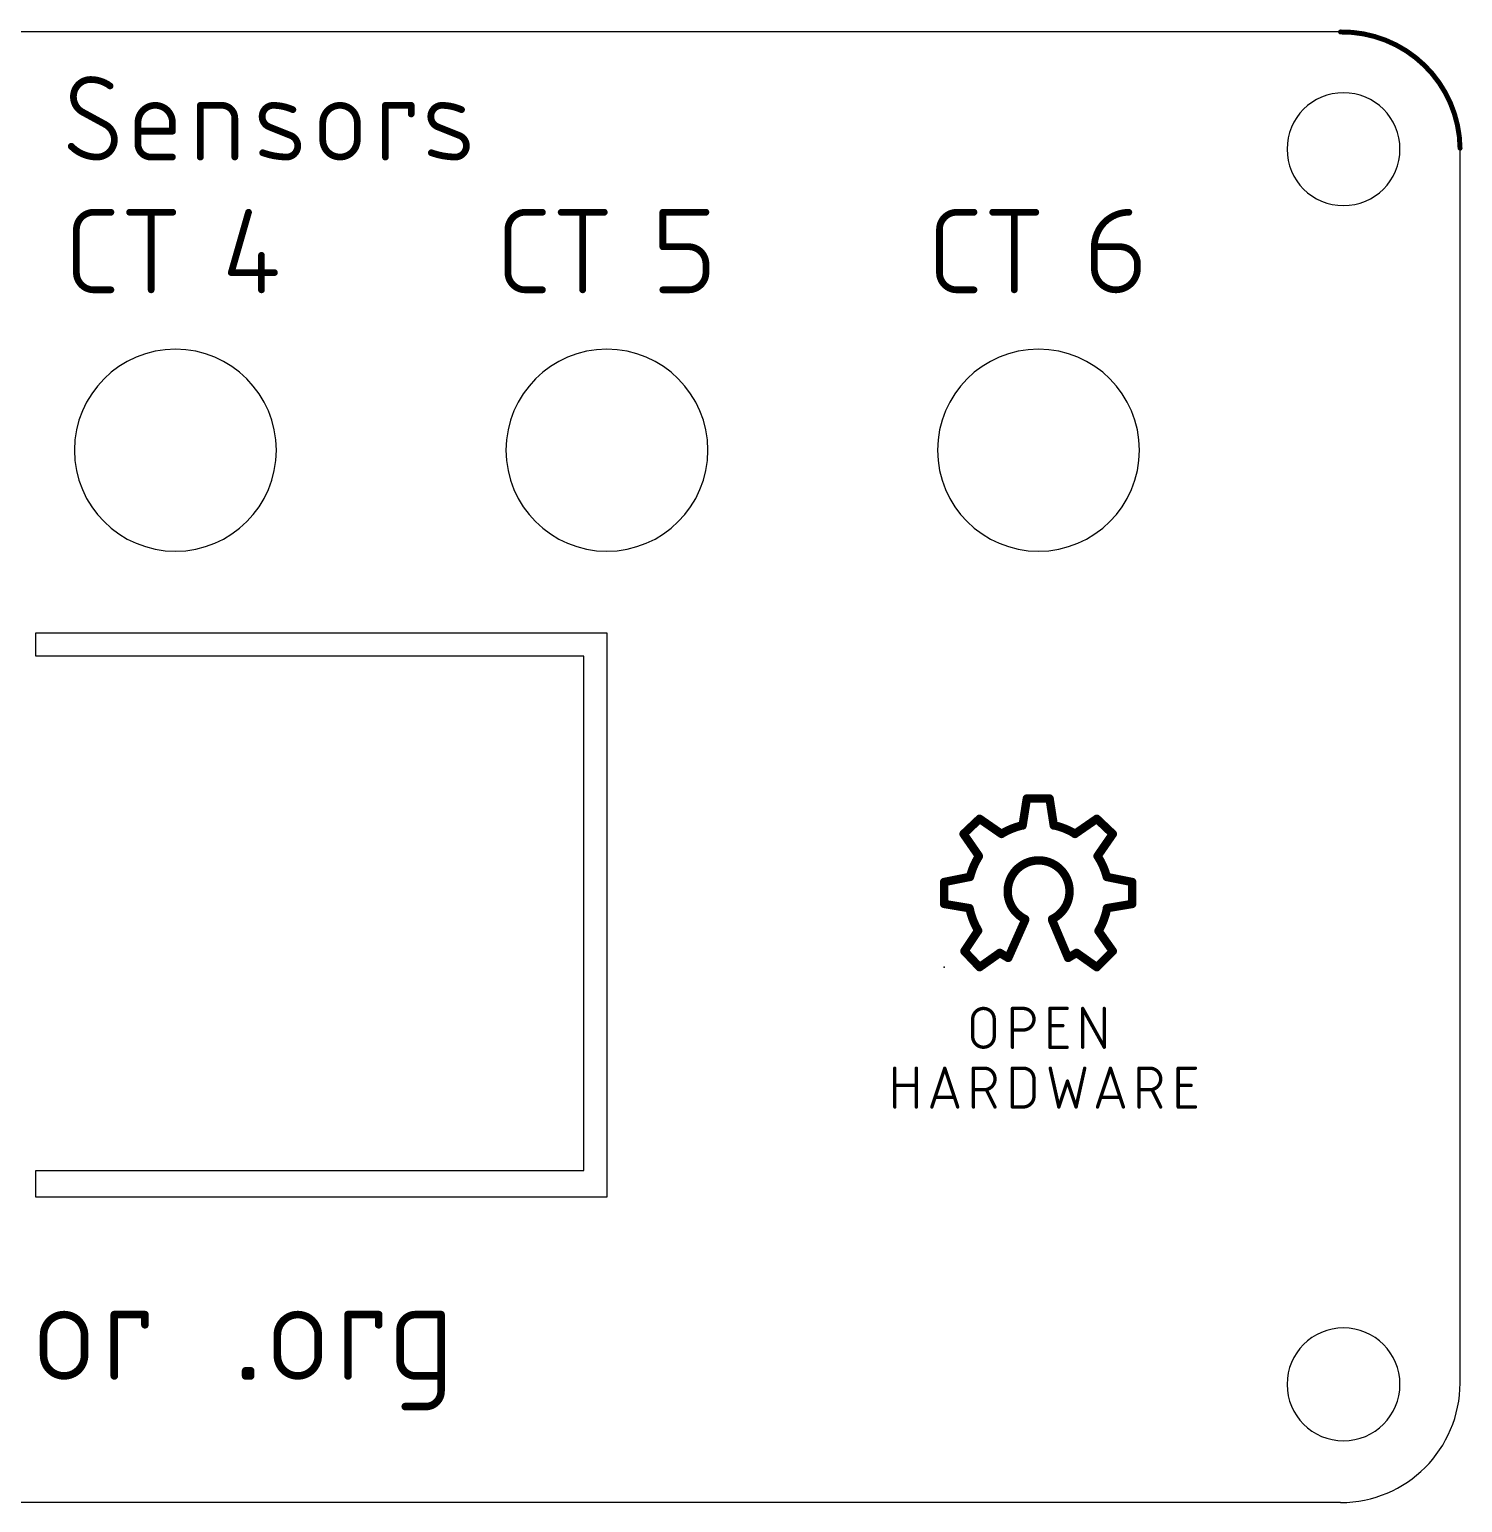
# Model space of a CAD drawing. Extents: x 0 to 91.5, y 0 to 44.4.
# Drawn here: x 48.3 to 91.48, y 0 to 44.38 of the extents above; entities that cross this region are included whole.
import ezdxf

# ---------------------------------------------------------------- set-up
doc = ezdxf.new("R2010")
doc.units = 0
for name, color, linetype in [('158', 253, 'CONTINUOUS'), ('20', 31, 'CONTINUOUS'), ('21', 253, 'CONTINUOUS'), ('23', 53, 'CONTINUOUS')]:
    doc.layers.add(name, color=color, linetype=linetype)

msp = doc.modelspace()

# ---------------------------------------------------------------- linework, layer by layer
at = {"layer": '158'}
for points, const_width in [([(49.9614, 5.046, 1), (48.7297, 5.046)], 0.2286), ([(50.9156, 5.6619, 1), (50.8013, 5.6619)], 0.1143), ([(50.8585, 5.7191, 1), (50.8585, 5.6048)], 0.1143), ([(51.8394, 5.6619, 1), (51.7251, 5.6619)], 0.1143), ([(51.7823, 5.6048, 1), (51.7823, 5.7191)], 0.1143), ([(51.7251, 5.354, 1), (51.8394, 5.354)], 0.1143), ([(48.7868, 5.046, 1), (48.6725, 5.046)], 0.1143), ([(48.6725, 5.046, 1), (48.7868, 5.046)], 0.1143), ([(50.0185, 5.046, 1), (49.9042, 5.046)], 0.1143), ([(49.9042, 5.046, 1), (50.0185, 5.046)], 0.1143), ([(48.7868, 4.4302, 1), (48.6725, 4.4302)], 0.1143), ([(48.6725, 4.4302, 1), (48.7868, 4.4302)], 0.1143), ([(48.7297, 4.4302, 1), (49.9614, 4.4302)], 0.2286), ([(50.0185, 4.4302, 1), (49.9042, 4.4302)], 0.1143), ([(49.9042, 4.4302, 1), (50.0185, 4.4302)], 0.1143), ([(50.8013, 3.8143, 1), (50.9156, 3.8143)], 0.1143)]:
    msp.add_lwpolyline(points, format="xyb", dxfattribs=dict(at, const_width=const_width))
at = {"layer": '158', "const_width": 0.2286}
for points in [[(50.8585, 3.8143), (50.8585, 5.6619)], [(50.8585, 5.6619), (51.7823, 5.6619)], [(51.7823, 5.6619), (51.7823, 5.354)], [(48.7297, 4.4302), (48.7297, 5.046)], [(49.9614, 5.046), (49.9614, 4.4302)]]:
    msp.add_lwpolyline(points, dxfattribs=at)
at = {"layer": '20'}
for points, const_width in [([(91.4, 40.8, 0.4142), (87.8, 44.3)], 0.15), ([(87.7995, 44.3375, 1), (87.8005, 44.2625)], 0.075), ([(50.1473, 42.8684, 0.4142), (49.6281, 42.3491)], 0.2032), ([(50.7315, 42.6737, 0.1623), (50.1473, 42.8684)], 0.2032), ([(50.1473, 42.9192, 1), (50.1473, 42.8176)], 0.1016), ([(50.1473, 42.8176, 1), (50.1473, 42.9192)], 0.1016), ([(50.7011, 42.633, 1), (50.762, 42.7143)], 0.1016), ([(49.6281, 42.3491, 0.2656), (49.8877, 41.8947)], 0.2032), ([(49.6789, 42.3491, 1), (49.5773, 42.3491)], 0.1016), ([(49.5773, 42.3491, 1), (49.6789, 42.3491)], 0.1016), ([(52.6106, 41.5702, 1), (51.5721, 41.5702)], 0.2032), ([(53.5019, 42.0895, 1), (53.4003, 42.0895)], 0.1016), ([(53.4511, 42.1403, 1), (53.4511, 42.0387)], 0.1016), ([(54.4897, 41.7, 0.4142), (54.1003, 42.0895)], 0.2032), ([(54.1003, 42.1403, 1), (54.1003, 42.0387)], 0.1016), ([(54.1003, 42.0387, 1), (54.1003, 42.1403)], 0.1016), ([(55.6548, 42.0895, 0.8318), (55.525, 41.4404)], 0.2032), ([(56.239, 41.9596, 0.1026), (55.6548, 42.0895)], 0.2032), ([(55.6555, 42.1403, 1), (55.6541, 42.0387)], 0.1016), ([(55.6541, 42.0387, 1), (55.6555, 42.1403)], 0.1016), ([(58.1783, 41.5702, 1), (57.1397, 41.5702)], 0.2032), ([(59.076, 42.0895, 1), (58.9744, 42.0895)], 0.1016), ([(59.0252, 42.1403, 1), (59.0252, 42.0387)], 0.1016), ([(59.8549, 42.0895, 1), (59.7533, 42.0895)], 0.1016), ([(59.8041, 42.0387, 1), (59.8041, 42.1403)], 0.1016), ([(60.7353, 42.0895, 0.8318), (60.6055, 41.4404)], 0.2032), ([(60.736, 42.1403, 1), (60.7345, 42.0387)], 0.1016), ([(61.3195, 41.9596, 0.1026), (60.7353, 42.0895)], 0.2032), ([(60.7345, 42.0387, 1), (60.736, 42.1403)], 0.1016), ([(49.912, 41.9393, 1), (49.8634, 41.8501)], 0.1016), ([(49.8619, 41.851, 1), (49.9135, 41.9385)], 0.1016), ([(54.5405, 41.7, 1), (54.4389, 41.7)], 0.1016), ([(54.4389, 41.7, 1), (54.5405, 41.7)], 0.1016), ([(56.2181, 41.9133, 1), (56.2598, 42.006)], 0.1016), ([(59.7533, 41.8298, 1), (59.8549, 41.8298)], 0.1016), ([(61.2986, 41.9133, 1), (61.3403, 42.006)], 0.1016), ([(50.8614, 41.0509, 0.2656), (50.6017, 41.5053)], 0.2032), ([(50.6275, 41.549, 1), (50.5759, 41.4615)], 0.1016), ([(50.5774, 41.4607, 1), (50.626, 41.5499)], 0.1016), ([(51.6229, 41.5702, 1), (51.5213, 41.5702)], 0.1016), ([(51.5213, 41.5702, 1), (51.6229, 41.5702)], 0.1016), ([(51.5721, 41.3613, 1), (51.5721, 41.2597)], 0.1016), ([(52.6614, 41.5702, 1), (52.5598, 41.5702)], 0.1016), ([(52.5598, 41.5702, 1), (52.6614, 41.5702)], 0.1016), ([(52.5598, 41.3105, 1), (52.6614, 41.3105)], 0.1016), ([(52.6106, 41.2597, 1), (52.6106, 41.3613)], 0.1016), ([(55.5438, 41.4875, 1), (55.5061, 41.3932)], 0.1016), ([(55.5061, 41.3932, 1), (55.5438, 41.4875)], 0.1016), ([(56.0442, 40.5316, 0.8318), (56.1741, 41.1807)], 0.2032), ([(56.1929, 41.2279, 1), (56.1552, 41.1335)], 0.1016), ([(56.1552, 41.1335, 1), (56.1929, 41.2279)], 0.1016), ([(57.1905, 41.5702, 1), (57.0889, 41.5702)], 0.1016), ([(57.0889, 41.5702, 1), (57.1905, 41.5702)], 0.1016), ([(58.2291, 41.5702, 1), (58.1275, 41.5702)], 0.1016), ([(58.1275, 41.5702, 1), (58.2291, 41.5702)], 0.1016), ([(60.6243, 41.4875, 1), (60.5866, 41.3932)], 0.1016), ([(60.5866, 41.3932, 1), (60.6243, 41.4875)], 0.1016), ([(61.1247, 40.5316, 0.8318), (61.2546, 41.1807)], 0.2032), ([(61.2734, 41.2279, 1), (61.2357, 41.1335)], 0.1016), ([(61.2357, 41.1335, 1), (61.2734, 41.2279)], 0.1016), ([(49.5631, 40.8562, 0.2), (50.3421, 40.5316)], 0.2032), ([(49.5992, 40.8919, 1), (49.5271, 40.8204)], 0.1016), ([(50.3421, 40.5316, 0.4142), (50.8614, 41.0509)], 0.2032), ([(50.9122, 41.0509, 1), (50.8106, 41.0509)], 0.1016), ([(50.8106, 41.0509, 1), (50.9122, 41.0509)], 0.1016), ([(51.5721, 40.9211, 0.4142), (51.9615, 40.5316)], 0.2032), ([(51.6229, 40.9211, 1), (51.5213, 40.9211)], 0.1016), ([(51.5213, 40.9211, 1), (51.6229, 40.9211)], 0.1016), ([(57.1397, 41.0509, 1), (58.1783, 41.0509)], 0.2032), ([(57.1905, 41.0509, 1), (57.0889, 41.0509)], 0.1016), ([(57.0889, 41.0509, 1), (57.1905, 41.0509)], 0.1016), ([(58.2291, 41.0509, 1), (58.1275, 41.0509)], 0.1016), ([(58.1275, 41.0509, 1), (58.2291, 41.0509)], 0.1016), ([(91.3625, 40.7995, 1), (91.4375, 40.8005)], 0.075), ([(50.3421, 40.5824, 1), (50.3421, 40.4808)], 0.1016), ([(50.3421, 40.4808, 1), (50.3421, 40.5824)], 0.1016), ([(51.9615, 40.5824, 1), (51.9615, 40.4808)], 0.1016), ([(51.9615, 40.4808, 1), (51.9615, 40.5824)], 0.1016), ([(52.6106, 40.4808, 1), (52.6106, 40.5824)], 0.1016), ([(53.4003, 40.5316, 1), (53.5019, 40.5316)], 0.1016), ([(54.4389, 40.5316, 1), (54.5405, 40.5316)], 0.1016), ([(55.3302, 40.6614, 0.083), (56.0442, 40.5316)], 0.2032), ([(55.3474, 40.7092, 1), (55.313, 40.6136)], 0.1016), ([(56.045, 40.5824, 1), (56.0435, 40.4808)], 0.1016), ([(56.0435, 40.4808, 1), (56.045, 40.5824)], 0.1016), ([(58.9744, 40.5316, 1), (59.076, 40.5316)], 0.1016), ([(60.4107, 40.6614, 0.083), (61.1247, 40.5316)], 0.2032), ([(60.4279, 40.7092, 1), (60.3935, 40.6136)], 0.1016), ([(61.1255, 40.5824, 1), (61.124, 40.4808)], 0.1016), ([(61.124, 40.4808, 1), (61.1255, 40.5824)], 0.1016), ([(50.2375, 38.8684, 0.4142), (49.7183, 38.3491)], 0.2032), ([(50.2375, 38.9192, 1), (50.2375, 38.8176)], 0.1016), ([(50.2375, 38.8176, 1), (50.2375, 38.9192)], 0.1016), ([(50.7568, 38.8176, 1), (50.7568, 38.9192)], 0.1016), ([(51.3213, 38.9192, 1), (51.3213, 38.8176)], 0.1016), ([(52.0212, 38.8684, 1), (51.9196, 38.8684)], 0.1016), ([(52.6195, 38.8176, 1), (52.6195, 38.9192)], 0.1016), ([(54.9517, 38.8544, 1), (54.854, 38.8824)], 0.1016), ([(63.2375, 38.8684, 0.4142), (62.7183, 38.3491)], 0.2032), ([(63.2375, 38.9192, 1), (63.2375, 38.8176)], 0.1016), ([(63.2375, 38.8176, 1), (63.2375, 38.9192)], 0.1016), ([(63.7568, 38.8176, 1), (63.7568, 38.9192)], 0.1016), ([(64.3213, 38.9192, 1), (64.3213, 38.8176)], 0.1016), ([(65.0212, 38.8684, 1), (64.9196, 38.8684)], 0.1016), ([(65.6195, 38.8176, 1), (65.6195, 38.9192)], 0.1016), ([(67.4343, 38.8684, 1), (67.3327, 38.8684)], 0.1016), ([(67.3835, 38.9192, 1), (67.3835, 38.8176)], 0.1016), ([(68.6818, 38.8176, 1), (68.6818, 38.9192)], 0.1016), ([(76.2375, 38.8684, 0.4142), (75.7182, 38.3491)], 0.2032), ([(76.2375, 38.9192, 1), (76.2375, 38.8176)], 0.1016), ([(76.2375, 38.8176, 1), (76.2375, 38.9192)], 0.1016), ([(76.7568, 38.8176, 1), (76.7568, 38.9192)], 0.1016), ([(77.3213, 38.9192, 1), (77.3213, 38.8176)], 0.1016), ([(78.0212, 38.8684, 1), (77.9196, 38.8684)], 0.1016), ([(78.6195, 38.8176, 1), (78.6195, 38.9192)], 0.1016), ([(81.4221, 38.8684, 0.4142), (80.3835, 37.8298)], 0.2032), ([(81.4221, 38.8176, 1), (81.4221, 38.9192)], 0.1016), ([(49.7691, 38.3491, 1), (49.6675, 38.3491)], 0.1016), ([(49.6675, 38.3491, 1), (49.7691, 38.3491)], 0.1016), ([(62.7691, 38.3491, 1), (62.6675, 38.3491)], 0.1016), ([(62.6675, 38.3491, 1), (62.7691, 38.3491)], 0.1016), ([(75.769, 38.3491, 1), (75.6675, 38.3491)], 0.1016), ([(75.6675, 38.3491, 1), (75.769, 38.3491)], 0.1016), ([(67.3835, 37.8806, 1), (67.3835, 37.779)], 0.1016), ([(67.3327, 37.8298, 1), (67.4343, 37.8298)], 0.1016), ([(68.6818, 37.3105, 0.4142), (68.1625, 37.8298)], 0.2032), ([(68.1625, 37.8806, 1), (68.1625, 37.779)], 0.1016), ([(68.1625, 37.779, 1), (68.1625, 37.8806)], 0.1016), ([(80.3835, 37.8806, 1), (80.3835, 37.779)], 0.1016), ([(80.4343, 37.8298, 1), (80.3327, 37.8298)], 0.1016), ([(80.3327, 37.8298, 1), (80.4343, 37.8298)], 0.1016), ([(81.6818, 37.3105, 0.4142), (81.1625, 37.8298)], 0.2032), ([(81.1625, 37.8806, 1), (81.1625, 37.779)], 0.1016), ([(81.1625, 37.779, 1), (81.1625, 37.8806)], 0.1016), ([(55.3431, 37.5702, 1), (55.2415, 37.5702)], 0.1016), ([(68.7326, 37.3105, 1), (68.631, 37.3105)], 0.1016), ([(68.631, 37.3105, 1), (68.7326, 37.3105)], 0.1016), ([(80.3835, 37.1807, 1), (81.6818, 37.1807)], 0.2032), ([(80.4343, 37.1807, 1), (80.3327, 37.1807)], 0.1016), ([(81.7326, 37.3105, 1), (81.631, 37.3105)], 0.1016), ([(81.631, 37.3105, 1), (81.7326, 37.3105)], 0.1016), ([(81.7326, 37.1807, 1), (81.631, 37.1807)], 0.1016), ([(49.7183, 37.0509, 0.4142), (50.2375, 36.5316)], 0.2032), ([(49.7691, 37.0509, 1), (49.6675, 37.0509)], 0.1016), ([(49.6675, 37.0509, 1), (49.7691, 37.0509)], 0.1016), ([(54.3835, 37.1017, 1), (54.3835, 37.0001)], 0.1016), ([(54.3347, 37.0648, 1), (54.4324, 37.0369)], 0.1016), ([(55.6818, 37.0001, 1), (55.6818, 37.1017)], 0.1016), ([(62.7183, 37.0509, 0.4142), (63.2375, 36.5316)], 0.2032), ([(62.7691, 37.0509, 1), (62.6675, 37.0509)], 0.1016), ([(62.6675, 37.0509, 1), (62.7691, 37.0509)], 0.1016), ([(68.1625, 36.5316, 0.4142), (68.6818, 37.0509)], 0.2032), ([(68.7326, 37.0509, 1), (68.631, 37.0509)], 0.1016), ([(68.631, 37.0509, 1), (68.7326, 37.0509)], 0.1016), ([(75.7182, 37.0509, 0.4142), (76.2375, 36.5316)], 0.2032), ([(75.769, 37.0509, 1), (75.6675, 37.0509)], 0.1016), ([(75.6675, 37.0509, 1), (75.769, 37.0509)], 0.1016), ([(80.3327, 37.1807, 1), (80.4343, 37.1807)], 0.1016), ([(81.631, 37.1807, 1), (81.7326, 37.1807)], 0.1016), ([(50.2375, 36.5824, 1), (50.2375, 36.4808)], 0.1016), ([(50.2375, 36.4808, 1), (50.2375, 36.5824)], 0.1016), ([(50.7568, 36.4808, 1), (50.7568, 36.5824)], 0.1016), ([(51.9196, 36.5316, 1), (52.0212, 36.5316)], 0.1016), ([(55.2415, 36.5316, 1), (55.3431, 36.5316)], 0.1016), ([(63.2375, 36.5824, 1), (63.2375, 36.4808)], 0.1016), ([(63.2375, 36.4808, 1), (63.2375, 36.5824)], 0.1016), ([(63.7568, 36.4808, 1), (63.7568, 36.5824)], 0.1016), ([(64.9196, 36.5316, 1), (65.0212, 36.5316)], 0.1016), ([(67.3835, 36.5824, 1), (67.3835, 36.4808)], 0.1016), ([(68.1625, 36.5824, 1), (68.1625, 36.4808)], 0.1016), ([(68.1625, 36.4808, 1), (68.1625, 36.5824)], 0.1016), ([(76.2375, 36.5824, 1), (76.2375, 36.4808)], 0.1016), ([(76.2375, 36.4808, 1), (76.2375, 36.5824)], 0.1016), ([(76.7568, 36.4808, 1), (76.7568, 36.5824)], 0.1016), ([(77.9196, 36.5316, 1), (78.0212, 36.5316)], 0.1016), ([(77.3672, 14.5596, 1), (76.7181, 14.5596)], 0.1016), ([(77.9415, 14.8842, 1), (77.8907, 14.8842)], 0.0508), ([(77.9161, 14.9096, 1), (77.9161, 14.8588)], 0.0508), ([(78.2407, 14.2351, 1), (78.2407, 14.8842)], 0.1016), ([(78.2407, 14.9096, 1), (78.2407, 14.8588)], 0.0508), ([(78.2407, 14.8588, 1), (78.2407, 14.9096)], 0.0508), ([(79.0699, 14.8842, 1), (79.019, 14.8842)], 0.0508), ([(79.0444, 14.9096, 1), (79.0444, 14.8588)], 0.0508), ([(79.5637, 14.8588, 1), (79.5637, 14.9096)], 0.0508), ([(80.0582, 14.8842, 1), (80.0074, 14.8842)], 0.0508), ([(80.055, 14.8965, 1), (80.0106, 14.8719)], 0.0508), ([(80.7073, 14.8842, 1), (80.6565, 14.8842)], 0.0508), ([(76.7435, 14.5596, 1), (76.6927, 14.5596)], 0.0508), ([(76.6927, 14.5596, 1), (76.7435, 14.5596)], 0.0508), ([(77.3926, 14.5596, 1), (77.3418, 14.5596)], 0.0508), ([(77.3418, 14.5596, 1), (77.3926, 14.5596)], 0.0508), ([(77.9161, 14.2605, 1), (77.9161, 14.2097)], 0.0508), ([(78.2407, 14.2605, 1), (78.2407, 14.2097)], 0.0508), ([(78.2407, 14.2097, 1), (78.2407, 14.2605)], 0.0508), ([(79.0444, 14.3903, 1), (79.0444, 14.3395)], 0.0508), ([(79.4339, 14.3395, 1), (79.4339, 14.3903)], 0.0508), ([(76.7181, 14.0404, 1), (77.3672, 14.0404)], 0.1016), ([(76.7435, 14.0404, 1), (76.6927, 14.0404)], 0.0508), ([(76.6927, 14.0404, 1), (76.7435, 14.0404)], 0.0508), ([(77.3926, 14.0404, 1), (77.3418, 14.0404)], 0.0508), ([(77.3418, 14.0404, 1), (77.3926, 14.0404)], 0.0508), ([(79.0444, 13.7412, 1), (79.0444, 13.6904)], 0.0508), ([(79.5637, 13.6904, 1), (79.5637, 13.7412)], 0.0508), ([(77.8907, 13.7158, 1), (77.9415, 13.7158)], 0.0508), ([(79.019, 13.7158, 1), (79.0699, 13.7158)], 0.0508), ([(80.0074, 13.7158, 1), (80.0582, 13.7158)], 0.0508), ([(80.6565, 13.7158, 1), (80.7073, 13.7158)], 0.0508), ([(80.6597, 13.7035, 1), (80.7041, 13.7281)], 0.0508), ([(74.3974, 13.0842, 1), (74.3466, 13.0842)], 0.0508), ([(75.0465, 13.0842, 1), (74.9957, 13.0842)], 0.0508), ([(75.9018, 13.0922, 1), (75.8536, 13.0762)], 0.0508), ([(75.9018, 13.0762, 1), (75.8536, 13.0922)], 0.0508), ([(76.767, 13.0842, 1), (76.7162, 13.0842)], 0.0508), ([(76.7416, 13.1096, 1), (76.7416, 13.0588)], 0.0508), ([(77.0661, 12.4351, 1), (77.0661, 13.0842)], 0.1016), ([(77.0661, 13.1096, 1), (77.0661, 13.0588)], 0.0508), ([(77.0661, 13.0588, 1), (77.0661, 13.1096)], 0.0508), ([(77.9407, 13.0842, 1), (77.8899, 13.0842)], 0.0508), ([(77.9153, 13.1096, 1), (77.9153, 13.0588)], 0.0508), ([(78.5644, 12.7596, 0.4142), (78.2399, 13.0842)], 0.1016), ([(78.2399, 13.1096, 1), (78.2399, 13.0588)], 0.0508), ([(78.2399, 13.0588, 1), (78.2399, 13.1096)], 0.0508), ([(79.0789, 13.0897, 1), (79.0293, 13.0787)], 0.0508), ([(80.1175, 13.0787, 1), (80.0679, 13.0897)], 0.0508), ([(80.8929, 13.0922, 1), (80.8447, 13.0762)], 0.0508), ([(80.8929, 13.0762, 1), (80.8447, 13.0922)], 0.0508), ([(81.7581, 13.0842, 1), (81.7073, 13.0842)], 0.0508), ([(81.7327, 13.1096, 1), (81.7327, 13.0588)], 0.0508), ([(82.0572, 12.4351, 1), (82.0572, 13.0842)], 0.1016), ([(82.0572, 13.1096, 1), (82.0572, 13.0588)], 0.0508), ([(82.0572, 13.0588, 1), (82.0572, 13.1096)], 0.0508), ([(82.9341, 13.0842, 1), (82.8833, 13.0842)], 0.0508), ([(82.9087, 13.1096, 1), (82.9087, 13.0588)], 0.0508), ([(83.428, 13.0588, 1), (83.428, 13.1096)], 0.0508), ([(74.372, 12.5903, 1), (74.372, 12.5395)], 0.0508), ([(75.0211, 12.5395, 1), (75.0211, 12.5903)], 0.0508), ([(76.7416, 12.4605, 1), (76.7416, 12.4097)], 0.0508), ([(77.0661, 12.4605, 1), (77.0661, 12.4097)], 0.0508), ([(77.0661, 12.4097, 1), (77.0661, 12.4605)], 0.0508), ([(77.1538, 12.4464, 1), (77.1083, 12.4237)], 0.0508), ([(78.5898, 12.7596, 1), (78.539, 12.7596)], 0.0508), ([(78.539, 12.7596, 1), (78.5898, 12.7596)], 0.0508), ([(79.5975, 12.7028, 1), (79.5493, 12.6867)], 0.0508), ([(79.5975, 12.6867, 1), (79.5493, 12.7028)], 0.0508), ([(81.7327, 12.4605, 1), (81.7327, 12.4097)], 0.0508), ([(82.0572, 12.4605, 1), (82.0572, 12.4097)], 0.0508), ([(82.0572, 12.4097, 1), (82.0572, 12.4605)], 0.0508), ([(82.1449, 12.4464, 1), (82.0994, 12.4237)], 0.0508), ([(82.9087, 12.5903, 1), (82.9087, 12.5395)], 0.0508), ([(83.2981, 12.5395, 1), (83.2981, 12.5903)], 0.0508), ([(75.5856, 12.2333, 1), (75.5856, 12.1825)], 0.0508), ([(76.1698, 12.1825, 1), (76.1698, 12.2333)], 0.0508), ([(78.2399, 11.9158, 0.4142), (78.5644, 12.2404)], 0.1016), ([(78.5898, 12.2404, 1), (78.539, 12.2404)], 0.0508), ([(78.539, 12.2404, 1), (78.5898, 12.2404)], 0.0508), ([(80.5767, 12.2333, 1), (80.5767, 12.1825)], 0.0508), ([(81.1609, 12.1825, 1), (81.1609, 12.2333)], 0.0508), ([(74.3466, 11.9158, 1), (74.3974, 11.9158)], 0.0508), ([(74.9957, 11.9158, 1), (75.0465, 11.9158)], 0.0508), ([(75.4641, 11.9238, 1), (75.5123, 11.9078)], 0.0508), ([(76.2431, 11.9078, 1), (76.2912, 11.9238)], 0.0508), ([(76.7162, 11.9158, 1), (76.767, 11.9158)], 0.0508), ([(77.368, 11.9044, 1), (77.4134, 11.9272)], 0.0508), ([(77.9153, 11.9412, 1), (77.9153, 11.8904)], 0.0508), ([(77.8899, 11.9158, 1), (77.9407, 11.9158)], 0.0508), ([(78.2399, 11.9412, 1), (78.2399, 11.8904)], 0.0508), ([(78.2399, 11.8904, 1), (78.2399, 11.9412)], 0.0508), ([(79.2896, 11.9238, 1), (79.3378, 11.9078)], 0.0508), ([(79.2889, 11.9103, 1), (79.3385, 11.9213)], 0.0508), ([(79.8082, 11.9213, 1), (79.8578, 11.9103)], 0.0508), ([(79.8089, 11.9078, 1), (79.8571, 11.9238)], 0.0508), ([(80.4552, 11.9238, 1), (80.5034, 11.9078)], 0.0508), ([(81.2341, 11.9078, 1), (81.2823, 11.9238)], 0.0508), ([(81.7073, 11.9158, 1), (81.7581, 11.9158)], 0.0508), ([(82.3591, 11.9044, 1), (82.4045, 11.9272)], 0.0508), ([(82.9087, 11.9412, 1), (82.9087, 11.8904)], 0.0508), ([(82.8833, 11.9158, 1), (82.9341, 11.9158)], 0.0508), ([(83.428, 11.8904, 1), (83.428, 11.9412)], 0.0508), ([(57.0034, 5.046, 1), (55.7717, 5.046)], 0.2286), ([(57.9576, 5.6619, 1), (57.8433, 5.6619)], 0.1143), ([(57.9005, 5.7191, 1), (57.9005, 5.6048)], 0.1143), ([(58.8814, 5.6619, 1), (58.7671, 5.6619)], 0.1143), ([(58.8243, 5.6048, 1), (58.8243, 5.7191)], 0.1143), ([(59.9328, 5.6619, 0.4142), (59.4709, 5.2)], 0.2286), ([(59.9328, 5.7191, 1), (59.9328, 5.6048)], 0.1143), ([(59.9328, 5.6048, 1), (59.9328, 5.7191)], 0.1143), ([(60.7598, 5.6619, 1), (60.6455, 5.6619)], 0.1143), ([(60.7027, 5.6048, 1), (60.7027, 5.7191)], 0.1143), ([(58.7671, 5.354, 1), (58.8814, 5.354)], 0.1143), ([(55.8288, 5.046, 1), (55.7145, 5.046)], 0.1143), ([(55.7145, 5.046, 1), (55.8288, 5.046)], 0.1143), ([(57.0605, 5.046, 1), (56.9462, 5.046)], 0.1143), ([(56.9462, 5.046, 1), (57.0605, 5.046)], 0.1143), ([(59.5281, 5.2, 1), (59.4138, 5.2)], 0.1143), ([(59.4138, 5.2, 1), (59.5281, 5.2)], 0.1143), ([(55.7717, 4.4302, 1), (57.0034, 4.4302)], 0.2286), ([(55.8288, 4.4302, 1), (55.7145, 4.4302)], 0.1143), ([(55.7145, 4.4302, 1), (55.8288, 4.4302)], 0.1143), ([(57.0605, 4.4302, 1), (56.9462, 4.4302)], 0.1143), ([(56.9462, 4.4302, 1), (57.0605, 4.4302)], 0.1143), ([(54.8715, 3.9683, 1), (54.7572, 3.9683)], 0.1143), ([(54.8143, 4.0254, 1), (54.8143, 3.9111)], 0.1143), ([(55.0254, 3.9683, 1), (54.9111, 3.9683)], 0.1143), ([(54.9683, 3.9111, 1), (54.9683, 4.0254)], 0.1143), ([(59.4709, 4.2762, 0.4142), (59.9328, 3.8143)], 0.2286), ([(59.5281, 4.2762, 1), (59.4138, 4.2762)], 0.1143), ([(59.4138, 4.2762, 1), (59.5281, 4.2762)], 0.1143), ([(54.8143, 3.8715, 1), (54.8143, 3.7572)], 0.1143), ([(54.7572, 3.8143, 1), (54.8715, 3.8143)], 0.1143), ([(54.9111, 3.8143, 1), (55.0254, 3.8143)], 0.1143), ([(54.9683, 3.7572, 1), (54.9683, 3.8715)], 0.1143), ([(57.8433, 3.8143, 1), (57.9576, 3.8143)], 0.1143), ([(59.9328, 3.8715, 1), (59.9328, 3.7572)], 0.1143), ([(59.9328, 3.7572, 1), (59.9328, 3.8715)], 0.1143), ([(60.7027, 3.7572, 1), (60.7027, 3.8715)], 0.1143), ([(60.2408, 2.8905, 0.4142), (60.7027, 3.3524)], 0.2286), ([(60.7598, 3.3524, 1), (60.6455, 3.3524)], 0.1143), ([(60.6455, 3.3524, 1), (60.7598, 3.3524)], 0.1143), ([(59.6249, 2.9477, 1), (59.6249, 2.8334)], 0.1143), ([(60.2408, 2.9477, 1), (60.2408, 2.8334)], 0.1143), ([(60.2408, 2.8334, 1), (60.2408, 2.9477)], 0.1143)]:
    msp.add_lwpolyline(points, format="xyb", dxfattribs=dict(at, const_width=const_width))
for points in [[(87.8, 44.3), (3.5, 44.3)], [(91.4, 3.6), (91.4, 40.8)], [(48.5, 26.2), (65.7, 26.2)], [(48.5, 25.5), (48.5, 26.2)], [(65.7, 26.2), (65.7, 9.2)], [(65, 25.5), (48.5, 25.5)], [(65, 10), (65, 25.5)], [(48.5, 9.2), (48.5, 10)], [(48.5, 10), (65, 10)], [(65.7, 9.2), (48.5, 9.2)], [(87.8, 0), (3.6, 0)]]:
    msp.add_lwpolyline(points, dxfattribs=at)
for points in [[(87.8, 44.3, 1), (87.8, 44.3)], [(87.89, 39.07, 1), (87.89, 42.47, 1), (87.89, 39.07)], [(91.4, 40.8, 1), (91.4, 40.8)], [(52.7, 28.6586, 1), (52.7, 34.7414, 1), (52.7, 28.6586)], [(65.7, 28.6586, 1), (65.7, 34.7414, 1), (65.7, 28.6586)], [(78.7, 28.6586, 1), (78.7, 34.7414, 1), (78.7, 28.6586)], [(48.5, 26.2, 1), (48.5, 26.2)], [(48.5, 26.2, 1), (48.5, 26.2)], [(65.7, 26.2, 1), (65.7, 26.2)], [(65.7, 26.2, 1), (65.7, 26.2)], [(48.5, 25.5, 1), (48.5, 25.5)], [(48.5, 25.5, 1), (48.5, 25.5)], [(65, 25.5, 1), (65, 25.5)], [(65, 25.5, 1), (65, 25.5)], [(48.5, 10, 1), (48.5, 10)], [(48.5, 10, 1), (48.5, 10)], [(65, 10, 1), (65, 10)], [(65, 10, 1), (65, 10)], [(48.5, 9.2, 1), (48.5, 9.2)], [(48.5, 9.2, 1), (48.5, 9.2)], [(65.7, 9.2, 1), (65.7, 9.2)], [(65.7, 9.2, 1), (65.7, 9.2)], [(87.89, 1.86, 1), (87.89, 5.26, 1), (87.89, 1.86)], [(87.8, 0, 0.4142), (91.4, 3.6)], [(91.4, 3.6, 1), (91.4, 3.6)], [(91.4, 3.6, 1), (91.4, 3.6)], [(87.8, 0, 1), (87.8, 0)], [(87.8, 0, 1), (87.8, 0)]]:
    msp.add_lwpolyline(points, format="xyb", dxfattribs=at)
for points, const_width in [([(53.4511, 40.5316), (53.4511, 42.0895)], 0.2032), ([(53.4511, 42.0895), (54.1003, 42.0895)], 0.2032), ([(59.0252, 40.5316), (59.0252, 42.0895)], 0.2032), ([(59.0252, 42.0895), (59.8041, 42.0895)], 0.2032), ([(59.8041, 42.0895), (59.8041, 41.8298)], 0.2032), ([(50.6017, 41.5053), (49.8877, 41.8947)], 0.2032), ([(54.4897, 41.7), (54.4897, 40.5316)], 0.2032), ([(51.5721, 40.9211), (51.5721, 41.5702)], 0.2032), ([(52.6106, 41.3105), (51.5721, 41.3105)], 0.2032), ([(52.6106, 41.5702), (52.6106, 41.3105)], 0.2032), ([(56.1741, 41.1807), (55.525, 41.4404)], 0.2032), ([(57.1397, 41.0509), (57.1397, 41.5702)], 0.2032), ([(58.1783, 41.5702), (58.1783, 41.0509)], 0.2032), ([(61.2546, 41.1807), (60.6055, 41.4404)], 0.2032), ([(52.6106, 40.5316), (51.9615, 40.5316)], 0.2032), ([(50.2375, 38.8684), (50.7568, 38.8684)], 0.2032), ([(51.3213, 38.8684), (52.6195, 38.8684)], 0.2032), ([(51.9704, 36.5316), (51.9704, 38.8684)], 0.2032), ([(54.9028, 38.8684), (54.3835, 37.0509)], 0.2032), ([(63.2375, 38.8684), (63.7568, 38.8684)], 0.2032), ([(64.3213, 38.8684), (65.6195, 38.8684)], 0.2032), ([(64.9704, 36.5316), (64.9704, 38.8684)], 0.2032), ([(67.3835, 37.8298), (67.3835, 38.8684)], 0.2032), ([(67.3835, 38.8684), (68.6818, 38.8684)], 0.2032), ([(76.2375, 38.8684), (76.7568, 38.8684)], 0.2032), ([(77.3213, 38.8684), (78.6195, 38.8684)], 0.2032), ([(77.9704, 36.5316), (77.9704, 38.8684)], 0.2032), ([(49.7183, 37.0509), (49.7183, 38.3491)], 0.2032), ([(62.7183, 37.0509), (62.7183, 38.3491)], 0.2032), ([(75.7182, 37.0509), (75.7182, 38.3491)], 0.2032), ([(68.1625, 37.8298), (67.3835, 37.8298)], 0.2032), ([(80.3835, 37.8298), (81.1625, 37.8298)], 0.2032), ([(80.3835, 37.1807), (80.3835, 37.8298)], 0.2032), ([(55.2923, 37.5702), (55.2923, 36.5316)], 0.2032), ([(68.6818, 37.0509), (68.6818, 37.3105)], 0.2032), ([(81.6818, 37.3105), (81.6818, 37.1807)], 0.2032), ([(54.3835, 37.0509), (55.6818, 37.0509)], 0.2032), ([(50.7568, 36.5316), (50.2375, 36.5316)], 0.2032), ([(63.7568, 36.5316), (63.2375, 36.5316)], 0.2032), ([(67.3835, 36.5316), (68.1625, 36.5316)], 0.2032), ([(76.7568, 36.5316), (76.2375, 36.5316)], 0.2032), ([(77.9161, 13.7158), (77.9161, 14.8842)], 0.1016), ([(77.9161, 14.8842), (78.2407, 14.8842)], 0.1016), ([(79.0444, 13.7158), (79.0444, 14.8842)], 0.1016), ([(79.0444, 14.8842), (79.5637, 14.8842)], 0.1016), ([(80.0328, 13.7158), (80.0328, 14.8842)], 0.1016), ([(80.0328, 14.8842), (80.6819, 13.7158)], 0.1016), ([(80.6819, 13.7158), (80.6819, 14.8842)], 0.1016), ([(76.7181, 14.0404), (76.7181, 14.5596)], 0.1016), ([(77.3672, 14.5596), (77.3672, 14.0404)], 0.1016), ([(78.2407, 14.2351), (77.9161, 14.2351)], 0.1016), ([(79.0444, 14.3649), (79.4339, 14.3649)], 0.1016), ([(79.5637, 13.7158), (79.0444, 13.7158)], 0.1016), ([(74.372, 11.9158), (74.372, 13.0842)], 0.1016), ([(75.0211, 13.0842), (75.0211, 11.9158)], 0.1016), ([(75.4882, 11.9158), (75.8777, 13.0842)], 0.1016), ([(75.8777, 13.0842), (76.2672, 11.9158)], 0.1016), ([(76.7416, 11.9158), (76.7416, 13.0842)], 0.1016), ([(76.7416, 13.0842), (77.0661, 13.0842)], 0.1016), ([(77.9153, 11.9158), (77.9153, 13.0842)], 0.1016), ([(77.9153, 13.0842), (78.2399, 13.0842)], 0.1016), ([(79.0541, 13.0842), (79.3137, 11.9158)], 0.1016), ([(79.833, 11.9158), (80.0927, 13.0842)], 0.1016), ([(80.4793, 11.9158), (80.8688, 13.0842)], 0.1016), ([(80.8688, 13.0842), (81.2582, 11.9158)], 0.1016), ([(81.7327, 11.9158), (81.7327, 13.0842)], 0.1016), ([(81.7327, 13.0842), (82.0572, 13.0842)], 0.1016), ([(82.9087, 11.9158), (82.9087, 13.0842)], 0.1016), ([(82.9087, 13.0842), (83.428, 13.0842)], 0.1016), ([(74.372, 12.5649), (75.0211, 12.5649)], 0.1016), ([(77.0661, 12.4351), (76.7416, 12.4351)], 0.1016), ([(77.3907, 11.9158), (77.1311, 12.4351)], 0.1016), ([(78.5644, 12.7596), (78.5644, 12.2404)], 0.1016), ([(79.3137, 11.9158), (79.5734, 12.6947)], 0.1016), ([(79.5734, 12.6947), (79.833, 11.9158)], 0.1016), ([(82.0572, 12.4351), (81.7327, 12.4351)], 0.1016), ([(82.3818, 11.9158), (82.1222, 12.4351)], 0.1016), ([(82.9087, 12.5649), (83.2981, 12.5649)], 0.1016), ([(76.1698, 12.2079), (75.5856, 12.2079)], 0.1016), ([(81.1609, 12.2079), (80.5767, 12.2079)], 0.1016), ([(78.2399, 11.9158), (77.9153, 11.9158)], 0.1016), ([(83.428, 11.9158), (82.9087, 11.9158)], 0.1016), ([(57.9005, 3.8143), (57.9005, 5.6619)], 0.2286), ([(57.9005, 5.6619), (58.8243, 5.6619)], 0.2286), ([(58.8243, 5.6619), (58.8243, 5.354)], 0.2286), ([(59.9328, 5.6619), (60.7027, 5.6619)], 0.2286), ([(60.7027, 5.6619), (60.7027, 3.3524)], 0.2286), ([(55.7717, 4.4302), (55.7717, 5.046)], 0.2286), ([(57.0034, 5.046), (57.0034, 4.4302)], 0.2286), ([(59.4709, 4.2762), (59.4709, 5.2)], 0.2286), ([(54.8143, 3.8143), (54.8143, 3.9683)], 0.2286), ([(54.8143, 3.9683), (54.9683, 3.9683)], 0.2286), ([(54.9683, 3.9683), (54.9683, 3.8143)], 0.2286), ([(54.9683, 3.8143), (54.8143, 3.8143)], 0.2286), ([(60.7027, 3.8143), (59.9328, 3.8143)], 0.2286), ([(60.2408, 2.8905), (59.6249, 2.8905)], 0.2286)]:
    msp.add_lwpolyline(points, dxfattribs=dict(at, const_width=const_width))
at = {"layer": '21', "const_width": 0.254}
for points in [[(78.2218, 20.3942), (78.3488, 21.207)], [(78.3488, 21.207), (79.0346, 21.207)], [(79.0346, 21.207), (79.1616, 20.3942)], [(76.4438, 20.1402), (76.9264, 20.5974)], [(76.9264, 20.5974), (77.5868, 20.1402)], [(79.7966, 20.1402), (80.457, 20.5974)], [(80.457, 20.5974), (80.9396, 20.1402)], [(76.901, 19.4798), (76.4438, 20.1402)], [(80.9396, 20.1402), (80.4824, 19.4798)], [(75.8596, 18.6924), (76.6216, 18.8448)], [(75.8596, 18.032), (75.8596, 18.6924)], [(80.7618, 18.8448), (81.5238, 18.6924)], [(81.5238, 18.6924), (81.5238, 18.032)], [(76.6216, 17.905), (75.8596, 18.032)], [(81.5238, 18.032), (80.7618, 17.905)], [(76.4692, 16.6096), (76.8756, 17.2192)], [(78.298, 17.5494), (77.79, 16.4064)], [(79.5934, 16.4064), (79.1108, 17.5494)], [(80.5078, 17.2192), (80.9396, 16.6096)], [(76.9264, 16.127), (76.4692, 16.6096)], [(77.536, 16.5588), (76.9264, 16.127)], [(77.79, 16.4064), (77.536, 16.5588)], [(79.8474, 16.5588), (79.5934, 16.4064)], [(80.457, 16.127), (79.8474, 16.5588)], [(80.9396, 16.6096), (80.457, 16.127)]]:
    msp.add_lwpolyline(points, dxfattribs=at)
at = {"layer": '21'}
for points, const_width in [([(78.3488, 21.2705, 1), (78.3488, 21.1435)], 0.127), ([(78.4115, 21.1972, 1), (78.2861, 21.2168)], 0.127), ([(79.0973, 21.2168, 1), (78.9719, 21.1972)], 0.127), ([(79.0346, 21.1435, 1), (79.0346, 21.2705)], 0.127), ([(76.9625, 20.6496, 1), (76.8903, 20.5452)], 0.127), ([(76.9701, 20.5513, 1), (76.8827, 20.6435)], 0.127), ([(78.2028, 20.3959, 0.078), (77.5956, 20.1493)], 0.254), ([(78.1591, 20.404, 1), (78.2845, 20.3844)], 0.127), ([(78.2173, 20.3341, 1), (78.1883, 20.4577)], 0.127), ([(79.0989, 20.3844, 1), (79.2243, 20.404)], 0.127), ([(79.806, 20.1445, 0.0807), (79.1751, 20.4006)], 0.254), ([(79.1892, 20.4625, 1), (79.161, 20.3387)], 0.127), ([(80.5007, 20.6435, 1), (80.4133, 20.5513)], 0.127), ([(80.4931, 20.5452, 1), (80.4209, 20.6496)], 0.127), ([(76.496, 20.1763, 1), (76.3916, 20.1041)], 0.127), ([(76.4001, 20.1863, 1), (76.4875, 20.0941)], 0.127), ([(77.5629, 20.2037, 1), (77.6283, 20.0949)], 0.127), ([(77.5507, 20.088, 1), (77.6229, 20.1924)], 0.127), ([(79.7605, 20.1924, 1), (79.8327, 20.088)], 0.127), ([(79.773, 20.0903, 1), (79.839, 20.1987)], 0.127), ([(80.9918, 20.1041, 1), (80.8874, 20.1763)], 0.127), ([(80.8959, 20.0941, 1), (80.9833, 20.1863)], 0.127), ([(76.9031, 19.4662, 0.0803), (76.6375, 18.8449)], 0.254), ([(76.8488, 19.4437, 1), (76.9532, 19.5159)], 0.127), ([(76.9568, 19.4322, 1), (76.8494, 19.5002)], 0.127), ([(80.7593, 18.8449, 0.0844), (80.4795, 19.4757)], 0.254), ([(80.5324, 19.5108, 1), (80.4266, 19.4406)], 0.127), ([(80.4302, 19.5159, 1), (80.5346, 19.4437)], 0.127), ([(79.1108, 17.5748, 4.3546), (78.298, 17.5748)], 0.254), ([(75.9231, 18.6924, 1), (75.7961, 18.6924)], 0.127), ([(75.8471, 18.7547, 1), (75.8721, 18.6301)], 0.127), ([(76.5759, 18.8602, 1), (76.6991, 18.8296)], 0.127), ([(76.6341, 18.7825, 1), (76.6091, 18.9071)], 0.127), ([(80.6978, 18.8292, 1), (80.8208, 18.8606)], 0.127), ([(80.7743, 18.9071, 1), (80.7493, 18.7825)], 0.127), ([(81.5873, 18.6924, 1), (81.4603, 18.6924)], 0.127), ([(81.5113, 18.6301, 1), (81.5363, 18.7547)], 0.127), ([(75.87, 18.0946, 1), (75.8492, 17.9694)], 0.127), ([(75.7961, 18.032, 1), (75.9231, 18.032)], 0.127), ([(76.6233, 17.901, 0.0861), (76.8841, 17.2274)], 0.254), ([(76.6856, 17.9135, 1), (76.561, 17.8885)], 0.127), ([(76.6112, 17.8424, 1), (76.632, 17.9676)], 0.127), ([(80.508, 17.2179, 0.089), (80.7641, 17.8962)], 0.254), ([(80.7514, 17.9676, 1), (80.7722, 17.8424)], 0.127), ([(80.8265, 17.8846, 1), (80.7017, 17.9078)], 0.127), ([(81.4603, 18.032, 1), (81.5873, 18.032)], 0.127), ([(81.5342, 17.9694, 1), (81.5134, 18.0946)], 0.127), ([(76.9284, 17.184, 1), (76.8228, 17.2544)], 0.127), ([(76.8297, 17.1947, 1), (76.9385, 17.2601)], 0.127), ([(78.356, 17.5236, 1), (78.24, 17.5752)], 0.127), ([(78.2703, 17.5177, 1), (78.3257, 17.6319)], 0.127), ([(79.0831, 17.6319, 1), (79.1385, 17.5177)], 0.127), ([(79.1693, 17.5741, 1), (79.0523, 17.5247)], 0.127), ([(80.5596, 17.2559, 1), (80.456, 17.1825)], 0.127), ([(80.4535, 17.2505, 1), (80.5625, 17.1853)], 0.127), ([(76.5153, 16.6533, 1), (76.4231, 16.5659)], 0.127), ([(76.4164, 16.6448, 1), (76.522, 16.5744)], 0.127), ([(77.5687, 16.6133, 1), (77.5033, 16.5043)], 0.127), ([(77.5727, 16.507, 1), (77.4993, 16.6106)], 0.127), ([(77.732, 16.4322, 1), (77.848, 16.3806)], 0.127), ([(77.7573, 16.3519, 1), (77.8227, 16.4609)], 0.127), ([(79.5607, 16.4609, 1), (79.6261, 16.3519)], 0.127), ([(79.5349, 16.3817, 1), (79.6519, 16.4311)], 0.127), ([(79.8841, 16.6106, 1), (79.8107, 16.507)], 0.127), ([(79.8801, 16.5043, 1), (79.8147, 16.6133)], 0.127), ([(80.8878, 16.5729, 1), (80.9914, 16.6463)], 0.127), ([(80.9845, 16.5647, 1), (80.8947, 16.6545)], 0.127), ([(76.8897, 16.1788, 1), (76.9631, 16.0752)], 0.127), ([(76.8803, 16.0833, 1), (76.9725, 16.1707)], 0.127), ([(80.4121, 16.1719, 1), (80.5019, 16.0821)], 0.127), ([(80.4203, 16.0752, 1), (80.4937, 16.1788)], 0.127)]:
    msp.add_lwpolyline(points, format="xyb", dxfattribs=dict(at, const_width=const_width))
at = {"layer": '23'}
msp.add_point((75.8596, 16.127), dxfattribs=at)

doc.saveas('drawing.dxf')
